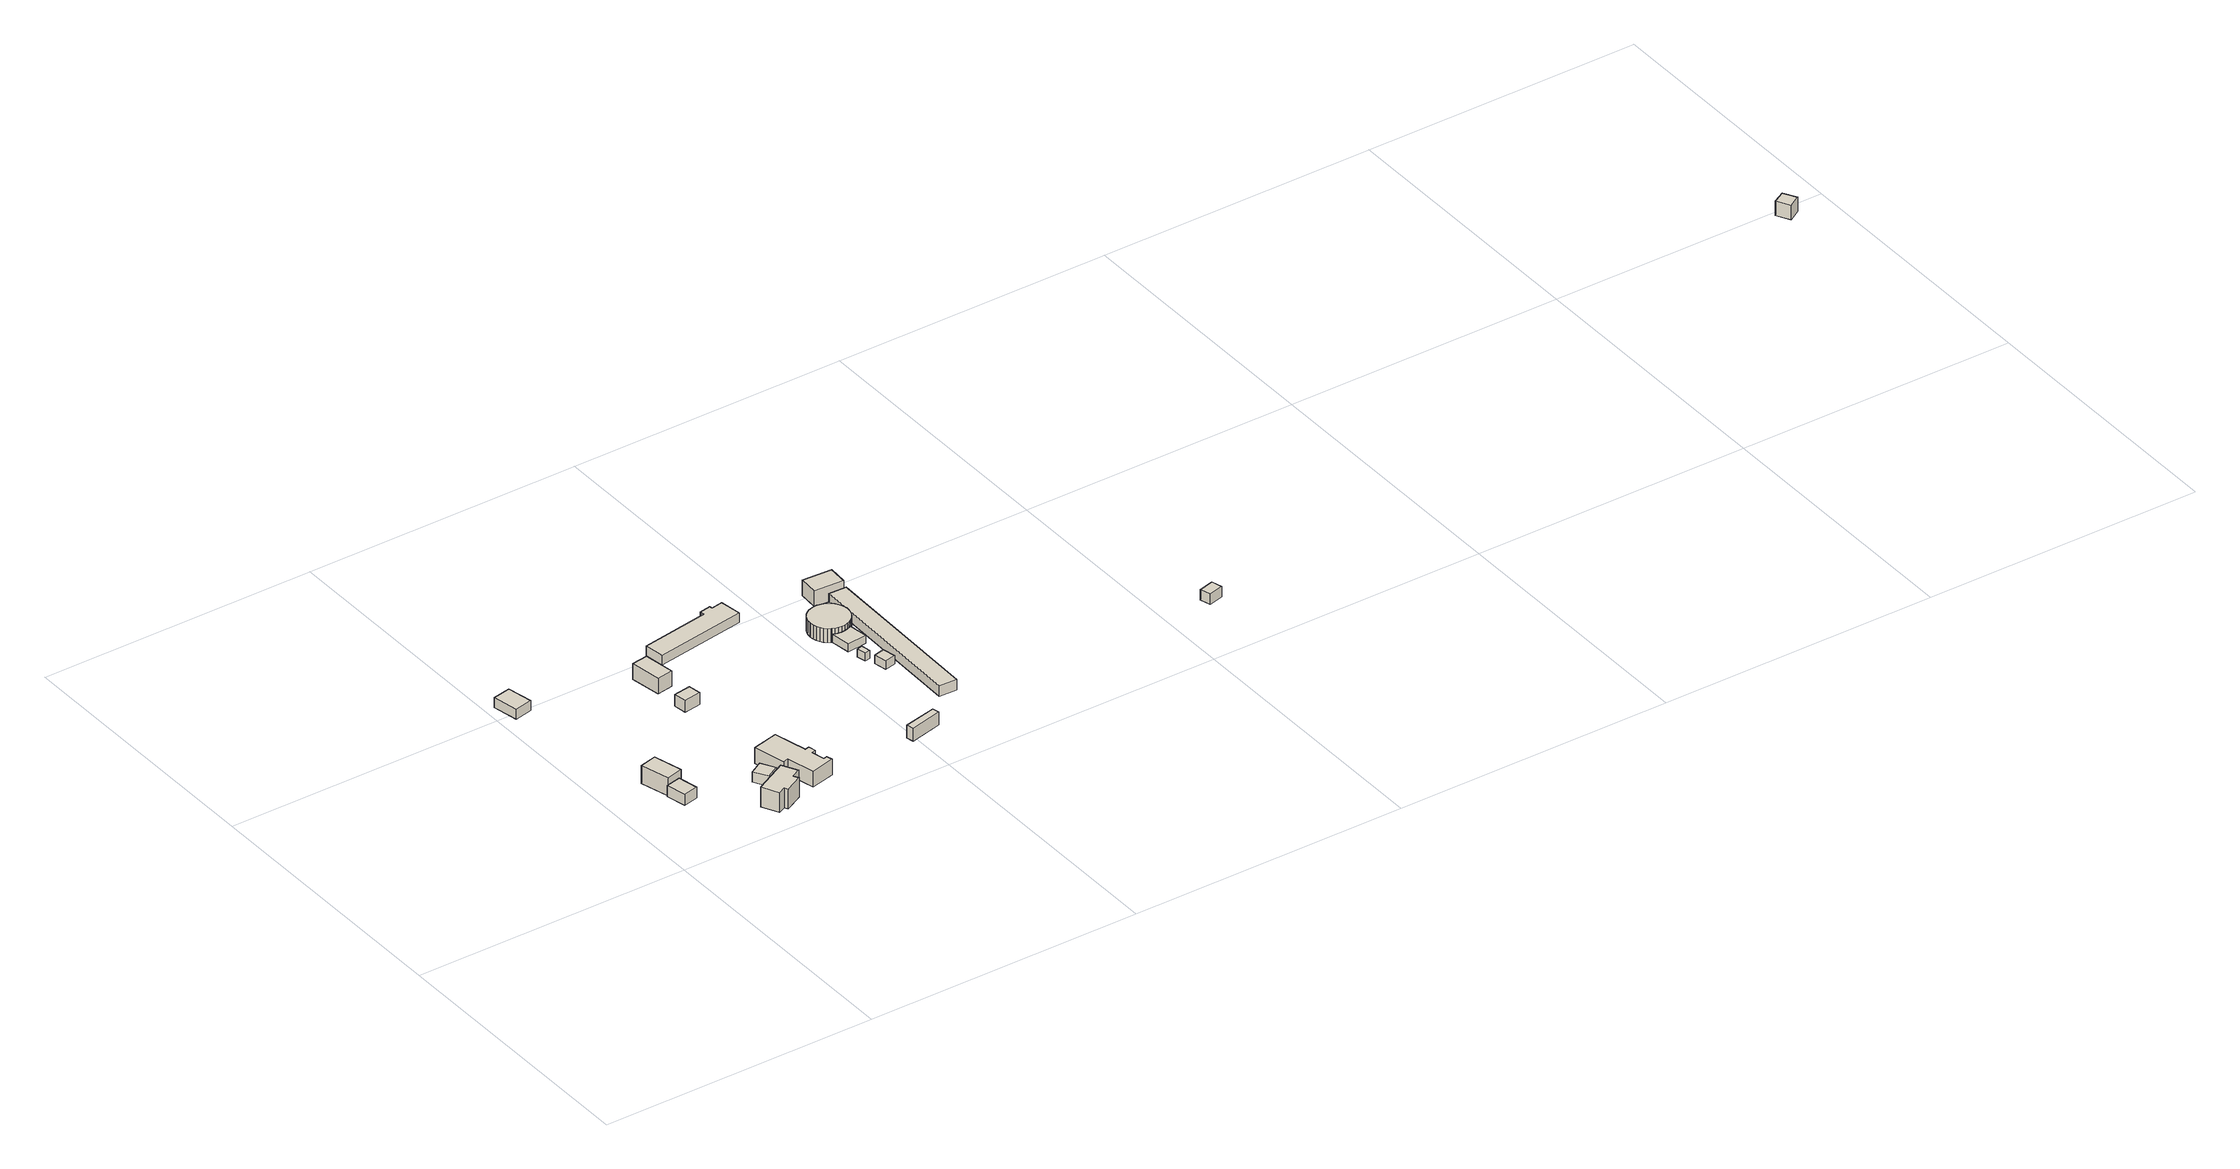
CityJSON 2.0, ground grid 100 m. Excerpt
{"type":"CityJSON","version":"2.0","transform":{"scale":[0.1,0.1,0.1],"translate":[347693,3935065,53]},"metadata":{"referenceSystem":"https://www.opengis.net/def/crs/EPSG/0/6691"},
"CityObjects":{
"building1":{"type":"Building","attributes":{"measuredHeight":6.5,"BuildingIDAttribute.prefecture":"14","BuildingIDAttribute.city":"14151","BuildingDetailAttribute.surveyYear":2015,"BuildingRiverFloodingRiskAttribute.description":"1","BuildingRiverFloodingRiskAttribute.rankOrg":"1","BuildingRiverFloodingRiskAttribute.adminType":"2","BuildingRiverFloodingRiskAttribute.scale":"1","BuildingRiverFloodingRiskAttribute.depth":0.53,"BuildingRiverFloodingRiskAttribute.duration":0.5,"BuildingLandSlideRiskAttribute.description":"1","BuildingLandSlideRiskAttribute.areaType":"1"},"geometry":[{"type":"Solid","lod":"1","boundaries":[[[[0,1,2,3]],[[2,4,5,3]],[[1,6,4,2]],[[0,7,6,1]],[[3,5,7,0]],[[4,6,7,5]]]]}]},
"building2":{"type":"Building","attributes":{"measuredHeight":7,"BuildingIDAttribute.prefecture":"14","BuildingIDAttribute.city":"14151","BuildingDetailAttribute.surveyYear":2015,"BuildingRiverFloodingRiskAttribute.description":"1","BuildingRiverFloodingRiskAttribute.rankOrg":"1","BuildingRiverFloodingRiskAttribute.adminType":"2","BuildingRiverFloodingRiskAttribute.scale":"1","BuildingRiverFloodingRiskAttribute.depth":0.65,"BuildingRiverFloodingRiskAttribute.duration":0.5,"BuildingLandSlideRiskAttribute.description":"1","BuildingLandSlideRiskAttribute.areaType":"1"},"geometry":[{"type":"Solid","lod":"1","boundaries":[[[[8,9,10,11]],[[10,12,13,11]],[[9,14,12,10]],[[8,15,14,9]],[[11,13,15,8]],[[12,14,15,13]]]]}]},
"building3":{"type":"Building","attributes":{"usage":"431","measuredHeight":3.9,"storeysAboveGround":1,"BuildingIDAttribute.prefecture":"14","BuildingIDAttribute.city":"14151","BuildingDetailAttribute.totalFloorArea":52.28,"BuildingDetailAttribute.buildingFootprintArea":52.28,"BuildingDetailAttribute.buildingStructureType":"610","BuildingDetailAttribute.buildingStructureOrgType":"2","BuildingDetailAttribute.orgUsage":"143","BuildingDetailAttribute.surveyYear":2015,"BuildingRiverFloodingRiskAttribute.description":"1","BuildingRiverFloodingRiskAttribute.rankOrg":"2","BuildingRiverFloodingRiskAttribute.depth":1.82,"BuildingRiverFloodingRiskAttribute.adminType":"2","BuildingRiverFloodingRiskAttribute.scale":"1","BuildingRiverFloodingRiskAttribute.duration":3.75,"BuildingLandSlideRiskAttribute.description":"1","BuildingLandSlideRiskAttribute.areaType":"1"},"geometry":[{"type":"Solid","lod":"1","boundaries":[[[[16,17,18,19]],[[18,20,21,19]],[[17,22,20,18]],[[16,23,22,17]],[[19,21,23,16]],[[20,22,23,21]]]]}]},
"building4":{"type":"Building","attributes":{"usage":"411","measuredHeight":8.5,"storeysAboveGround":2,"BuildingIDAttribute.prefecture":"14","BuildingIDAttribute.city":"14151","BuildingDetailAttribute.totalFloorArea":168.21,"BuildingDetailAttribute.buildingFootprintArea":84.1,"BuildingDetailAttribute.buildingStructureType":"601","BuildingDetailAttribute.buildingStructureOrgType":"1","BuildingDetailAttribute.orgUsage":"10","BuildingDetailAttribute.surveyYear":2015,"BuildingRiverFloodingRiskAttribute.description":"1","BuildingRiverFloodingRiskAttribute.rankOrg":"1","BuildingRiverFloodingRiskAttribute.adminType":"2","BuildingRiverFloodingRiskAttribute.scale":"1","BuildingRiverFloodingRiskAttribute.duration":7.67,"BuildingRiverFloodingRiskAttribute.depth":0.01},"geometry":[{"type":"Solid","lod":"1","boundaries":[[[[24,25,26,27,28,29,30,31]],[[30,32,33,31]],[[29,34,32,30]],[[28,35,34,29]],[[27,36,35,28]],[[26,37,36,27]],[[25,38,37,26]],[[24,39,38,25]],[[31,33,39,24]],[[32,34,35,36,37,38,39,33]]]]}]},
"building5":{"type":"Building","attributes":{"measuredHeight":4.2,"BuildingIDAttribute.prefecture":"14","BuildingIDAttribute.city":"14151","BuildingDetailAttribute.surveyYear":2015,"BuildingRiverFloodingRiskAttribute.description":"1","BuildingRiverFloodingRiskAttribute.rankOrg":"1","BuildingRiverFloodingRiskAttribute.adminType":"2","BuildingRiverFloodingRiskAttribute.scale":"1","BuildingRiverFloodingRiskAttribute.duration":7.75,"BuildingRiverFloodingRiskAttribute.depth":0.9},"geometry":[{"type":"Solid","lod":"1","boundaries":[[[[40,41,42,43]],[[42,44,45,43]],[[41,46,44,42]],[[40,47,46,41]],[[43,45,47,40]],[[44,46,47,45]]]]}]},
"building6":{"type":"Building","attributes":{"usage":"402","measuredHeight":6.8,"storeysAboveGround":1,"BuildingIDAttribute.prefecture":"14","BuildingIDAttribute.city":"14151","BuildingDetailAttribute.totalFloorArea":199.92,"BuildingDetailAttribute.buildingFootprintArea":199.92,"BuildingDetailAttribute.buildingStructureType":"610","BuildingDetailAttribute.buildingStructureOrgType":"2","BuildingDetailAttribute.orgUsage":"101","BuildingDetailAttribute.surveyYear":2015,"BuildingRiverFloodingRiskAttribute.description":"1","BuildingRiverFloodingRiskAttribute.rankOrg":"1","BuildingRiverFloodingRiskAttribute.adminType":"2","BuildingRiverFloodingRiskAttribute.scale":"1","BuildingRiverFloodingRiskAttribute.duration":8.92,"BuildingRiverFloodingRiskAttribute.depth":1.61},"geometry":[{"type":"Solid","lod":"1","boundaries":[[[[48,49,50,51,52,53,54,55,56,57,58,59]],[[58,60,61,59]],[[57,62,60,58]],[[56,63,62,57]],[[55,64,63,56]],[[54,65,64,55]],[[53,66,65,54]],[[52,67,66,53]],[[51,68,67,52]],[[50,69,68,51]],[[49,70,69,50]],[[48,71,70,49]],[[59,61,71,48]],[[60,62,63,64,65,66,67,68,69,70,71,61]]]]}]},
"building7":{"type":"Building","attributes":{"measuredHeight":4.5,"BuildingIDAttribute.prefecture":"14","BuildingIDAttribute.city":"14151","BuildingDetailAttribute.surveyYear":2015,"BuildingRiverFloodingRiskAttribute.description":"1","BuildingRiverFloodingRiskAttribute.rankOrg":"1","BuildingRiverFloodingRiskAttribute.adminType":"2","BuildingRiverFloodingRiskAttribute.scale":"1","BuildingRiverFloodingRiskAttribute.duration":6.83,"BuildingRiverFloodingRiskAttribute.depth":0.7},"geometry":[{"type":"Solid","lod":"1","boundaries":[[[[72,73,74,75]],[[74,76,77,75]],[[73,78,76,74]],[[72,79,78,73]],[[75,77,79,72]],[[76,78,79,77]]]]}]},
"building8":{"type":"Building","attributes":{"usage":"431","measuredHeight":6.4,"storeysAboveGround":1,"BuildingIDAttribute.prefecture":"14","BuildingIDAttribute.city":"14151","BuildingDetailAttribute.totalFloorArea":74.4,"BuildingDetailAttribute.buildingFootprintArea":74.4,"BuildingDetailAttribute.buildingStructureType":"610","BuildingDetailAttribute.buildingStructureOrgType":"2","BuildingDetailAttribute.orgUsage":"143","BuildingDetailAttribute.surveyYear":2015,"BuildingRiverFloodingRiskAttribute.description":"1","BuildingRiverFloodingRiskAttribute.rankOrg":"1","BuildingRiverFloodingRiskAttribute.adminType":"2","BuildingRiverFloodingRiskAttribute.scale":"1","BuildingRiverFloodingRiskAttribute.duration":6.83,"BuildingRiverFloodingRiskAttribute.depth":1.29},"geometry":[{"type":"Solid","lod":"1","boundaries":[[[[80,81,82,83]],[[82,84,85,83]],[[81,86,84,82]],[[80,87,86,81]],[[83,85,87,80]],[[84,86,87,85]]]]}]},
"building9":{"type":"Building","attributes":{"usage":"402","measuredHeight":5.5,"storeysAboveGround":1,"BuildingIDAttribute.prefecture":"14","BuildingIDAttribute.city":"14151","BuildingDetailAttribute.totalFloorArea":206.5,"BuildingDetailAttribute.buildingFootprintArea":206.5,"BuildingDetailAttribute.buildingStructureType":"601","BuildingDetailAttribute.buildingStructureOrgType":"1","BuildingDetailAttribute.orgUsage":"101","BuildingDetailAttribute.surveyYear":2015,"BuildingRiverFloodingRiskAttribute.description":"1","BuildingRiverFloodingRiskAttribute.rankOrg":"2","BuildingRiverFloodingRiskAttribute.depth":2.6,"BuildingRiverFloodingRiskAttribute.adminType":"2","BuildingRiverFloodingRiskAttribute.scale":"1","BuildingRiverFloodingRiskAttribute.duration":7},"geometry":[{"type":"Solid","lod":"1","boundaries":[[[[88,89,90,91,92,93,94,95]],[[94,96,97,95]],[[93,98,96,94]],[[92,99,98,93]],[[91,100,99,92]],[[90,101,100,91]],[[89,102,101,90]],[[88,103,102,89]],[[95,97,103,88]],[[96,98,99,100,101,102,103,97]]]]}]},
"building10":{"type":"Building","attributes":{"measuredHeight":6.3,"BuildingIDAttribute.prefecture":"14","BuildingIDAttribute.city":"14151","BuildingDetailAttribute.surveyYear":2015},"geometry":[{"type":"Solid","lod":"1","boundaries":[[[[104,105,106,107]],[[106,108,109,107]],[[105,110,108,106]],[[104,111,110,105]],[[107,109,111,104]],[[108,110,111,109]]]]}]},
"building11":{"type":"Building","attributes":{"BuildingIDAttribute.prefecture":"14","BuildingIDAttribute.city":"14151","BuildingDetailAttribute.surveyYear":2015,"BuildingRiverFloodingRiskAttribute.description":"1","BuildingRiverFloodingRiskAttribute.rankOrg":"2","BuildingRiverFloodingRiskAttribute.depth":2.44,"BuildingRiverFloodingRiskAttribute.adminType":"2","BuildingRiverFloodingRiskAttribute.scale":"1","BuildingRiverFloodingRiskAttribute.duration":7.25},"geometry":[{"type":"Solid","lod":"1","boundaries":[[[[112,113,114,115]],[[114,116,117,115]],[[113,118,116,114]],[[112,119,118,113]],[[115,117,119,112]],[[116,118,119,117]]]]}]},
"building12":{"type":"Building","attributes":{"measuredHeight":3.5,"BuildingIDAttribute.prefecture":"14","BuildingIDAttribute.city":"14151","BuildingDetailAttribute.surveyYear":2015,"BuildingRiverFloodingRiskAttribute.description":"1","BuildingRiverFloodingRiskAttribute.rankOrg":"2","BuildingRiverFloodingRiskAttribute.depth":2.27,"BuildingRiverFloodingRiskAttribute.adminType":"2","BuildingRiverFloodingRiskAttribute.scale":"1","BuildingRiverFloodingRiskAttribute.duration":9.42},"geometry":[{"type":"Solid","lod":"1","boundaries":[[[[120,121,122,123]],[[122,124,125,123]],[[121,126,124,122]],[[120,127,126,121]],[[123,125,127,120]],[[124,126,127,125]]]]}]},
"building13":{"type":"Building","attributes":{"usage":"402","storeysAboveGround":1,"BuildingIDAttribute.prefecture":"14","BuildingIDAttribute.city":"14151","BuildingDetailAttribute.totalFloorArea":39.3,"BuildingDetailAttribute.buildingFootprintArea":39.3,"BuildingDetailAttribute.buildingStructureType":"610","BuildingDetailAttribute.buildingStructureOrgType":"2","BuildingDetailAttribute.orgUsage":"101","BuildingDetailAttribute.surveyYear":2015,"BuildingRiverFloodingRiskAttribute.description":"1","BuildingRiverFloodingRiskAttribute.rankOrg":"2","BuildingRiverFloodingRiskAttribute.depth":2.38,"BuildingRiverFloodingRiskAttribute.adminType":"2","BuildingRiverFloodingRiskAttribute.scale":"1","BuildingRiverFloodingRiskAttribute.duration":6.67},"geometry":[{"type":"Solid","lod":"1","boundaries":[[[[128,129,130,131,132,133,134,135,136,137]],[[136,138,139,137]],[[135,140,138,136]],[[134,141,140,135]],[[133,142,141,134]],[[132,143,142,133]],[[131,144,143,132]],[[130,145,144,131]],[[129,146,145,130]],[[128,147,146,129]],[[137,139,147,128]],[[138,140,141,142,143,144,145,146,147,139]]]]}]},
"building14":{"type":"Building","attributes":{"usage":"402","measuredHeight":6.3,"storeysAboveGround":1,"BuildingIDAttribute.prefecture":"14","BuildingIDAttribute.city":"14151","BuildingDetailAttribute.totalFloorArea":129.42,"BuildingDetailAttribute.buildingFootprintArea":129.42,"BuildingDetailAttribute.buildingStructureType":"610","BuildingDetailAttribute.buildingStructureOrgType":"2","BuildingDetailAttribute.orgUsage":"101","BuildingDetailAttribute.surveyYear":2015,"BuildingRiverFloodingRiskAttribute.description":"1","BuildingRiverFloodingRiskAttribute.rankOrg":"2","BuildingRiverFloodingRiskAttribute.depth":2.51,"BuildingRiverFloodingRiskAttribute.adminType":"2","BuildingRiverFloodingRiskAttribute.scale":"1","BuildingRiverFloodingRiskAttribute.duration":6.67},"geometry":[{"type":"Solid","lod":"1","boundaries":[[[[148,149,150,151,152,153,154,155,156,157,158,159,160,161,162,163,164,165,166,167,168,169,170,171,172,173,174,175,176,177,178,179,180,181,182,183,184,185,186,187]],[[186,188,189,187]],[[185,190,188,186]],[[184,191,190,185]],[[183,192,191,184]],[[182,193,192,183]],[[181,194,193,182]],[[180,195,194,181]],[[179,196,195,180]],[[178,197,196,179]],[[177,198,197,178]],[[176,199,198,177]],[[175,200,199,176]],[[174,201,200,175]],[[173,202,201,174]],[[172,203,202,173]],[[171,204,203,172]],[[170,205,204,171]],[[169,206,205,170]],[[168,207,206,169]],[[167,208,207,168]],[[166,209,208,167]],[[165,210,209,166]],[[164,211,210,165]],[[163,212,211,164]],[[162,213,212,163]],[[161,214,213,162]],[[160,215,214,161]],[[159,216,215,160]],[[158,217,216,159]],[[157,218,217,158]],[[156,219,218,157]],[[155,220,219,156]],[[154,221,220,155]],[[153,222,221,154]],[[152,223,222,153]],[[151,224,223,152]],[[150,225,224,151]],[[149,226,225,150]],[[148,227,226,149]],[[187,189,227,148]],[[188,190,191,192,193,194,195,196,197,198,199,200,201,202,203,204,205,206,207,208,209,210,211,212,213,214,215,216,217,218,219,220,221,222,223,224,225,226,227,189]]]]}]},
"building15":{"type":"Building","attributes":{"measuredHeight":4.4,"BuildingIDAttribute.prefecture":"14","BuildingIDAttribute.city":"14151","BuildingDetailAttribute.surveyYear":2015,"BuildingRiverFloodingRiskAttribute.description":"1","BuildingRiverFloodingRiskAttribute.rankOrg":"3","BuildingRiverFloodingRiskAttribute.depth":3.2,"BuildingRiverFloodingRiskAttribute.adminType":"2","BuildingRiverFloodingRiskAttribute.scale":"1","BuildingRiverFloodingRiskAttribute.duration":8.58},"geometry":[{"type":"Solid","lod":"1","boundaries":[[[[228,229,230,231]],[[230,232,233,231]],[[229,234,232,230]],[[228,235,234,229]],[[231,233,235,228]],[[232,234,235,233]]]]}]},
"building16":{"type":"Building","attributes":{"usage":"402","measuredHeight":6,"storeysAboveGround":2,"BuildingIDAttribute.prefecture":"14","BuildingIDAttribute.city":"14151","BuildingDetailAttribute.totalFloorArea":145.48,"BuildingDetailAttribute.buildingFootprintArea":72.74,"BuildingDetailAttribute.buildingStructureType":"610","BuildingDetailAttribute.buildingStructureOrgType":"2","BuildingDetailAttribute.orgUsage":"101","BuildingDetailAttribute.surveyYear":2015,"BuildingRiverFloodingRiskAttribute.description":"1","BuildingRiverFloodingRiskAttribute.rankOrg":"3","BuildingRiverFloodingRiskAttribute.depth":3.17,"BuildingRiverFloodingRiskAttribute.adminType":"2","BuildingRiverFloodingRiskAttribute.scale":"1","BuildingRiverFloodingRiskAttribute.duration":8.58},"geometry":[{"type":"Solid","lod":"1","boundaries":[[[[236,237,238,239]],[[238,240,241,239]],[[237,242,240,238]],[[236,243,242,237]],[[239,241,243,236]],[[240,242,243,241]]]]}]},
"building17":{"type":"Building","attributes":{"usage":"402","measuredHeight":6,"storeysAboveGround":1,"BuildingIDAttribute.prefecture":"14","BuildingIDAttribute.city":"14151","BuildingDetailAttribute.totalFloorArea":21.74,"BuildingDetailAttribute.buildingFootprintArea":21.74,"BuildingDetailAttribute.buildingStructureType":"610","BuildingDetailAttribute.buildingStructureOrgType":"2","BuildingDetailAttribute.orgUsage":"101","BuildingDetailAttribute.surveyYear":2015},"geometry":[{"type":"Solid","lod":"1","boundaries":[[[[244,245,246,247]],[[246,248,249,247]],[[245,250,248,246]],[[244,251,250,245]],[[247,249,251,244]],[[248,250,251,249]]]]}]},
"building18":{"type":"Building","attributes":{"usage":"411","measuredHeight":6,"storeysAboveGround":1,"BuildingIDAttribute.prefecture":"14","BuildingIDAttribute.city":"14152","BuildingDetailAttribute.totalFloorArea":26.18,"BuildingDetailAttribute.buildingFootprintArea":26.18,"BuildingDetailAttribute.buildingStructureType":"601","BuildingDetailAttribute.buildingStructureOrgType":"1","BuildingDetailAttribute.orgUsage":"10","BuildingDetailAttribute.surveyYear":2015,"BuildingLandSlideRiskAttribute.description":"1","BuildingLandSlideRiskAttribute.areaType":"1"},"geometry":[{"type":"Solid","lod":"1","boundaries":[[[[252,253,254,255]],[[254,256,257,255]],[[253,258,256,254]],[[252,259,258,253]],[[255,257,259,252]],[[256,258,259,257]]]]}]}
},
"vertices":[
[206,224,67],[153,213,67],[137,284,67],[191,296,67],[137,284,108],[191,296,108],[153,213,108],[206,224,108],
[142,285,66],[114,389,66],[175,405,66],[202,301,66],[175,405,133],[202,301,133],[114,389,133],[142,285,133],
[85,938,44],[21,925,44],[2,1017,44],[67,1030,44],[2,1017,81],[67,1030,81],[21,925,81],[85,938,81],
[333,62,75],[454,125,75],[483,70,75],[451,53,75],[460,36,75],[396,3,75],[390,15,75],[364,2,75],[390,15,148],[364,2,148],[396,3,148],[460,36,148],[451,53,148],[483,70,148],[454,125,148],[333,62,148],
[441,220,70],[470,171,70],[423,144,70],[394,193,70],[423,144,108],[394,193,108],[470,171,108],[441,220,108],
[536,203,36],[516,198,36],[488,313,36],[582,336,36],[611,216,36],[627,220,36],[633,193,36],[618,189,36],[629,142,36],[641,145,36],[647,124,36],[561,103,36],[647,124,95],[561,103,95],[641,145,95],[629,142,95],[618,189,95],[633,193,95],[627,220,95],[611,216,95],[582,336,95],[488,313,95],[516,198,95],[536,203,95],
[512,695,57],[519,649,57],[457,640,57],[450,686,57],[457,640,101],[450,686,101],[519,649,101],[512,695,101],
[511,789,50],[453,779,50],[435,890,50],[494,899,50],[435,890,108],[494,899,108],[453,779,108],[511,789,108],
[556,988,35],[802,1028,35],[800,1044,35],[840,1051,35],[842,1041,35],[883,1048,35],[895,971,35],[567,918,35],[895,971,72],[567,918,72],[883,1048,72],[842,1041,72],[840,1051,72],[800,1044,72],[802,1028,72],[556,988,72],
[965,175,20],[1082,202,20],[1088,177,20],[971,149,20],[1088,177,68],[971,149,68],[1082,202,68],[965,175,68],
[1080,603,39],[1101,608,39],[1108,574,39],[1088,570,39],[1108,574,69],[1088,570,69],[1101,608,69],[1080,603,69],
[1155,508,36],[1115,500,36],[1106,546,36],[1145,554,36],[1106,546,68],[1145,554,68],[1115,500,68],[1155,508,68],
[1146,650,38],[1075,642,38],[1064,716,38],[1072,712,38],[1084,709,38],[1096,707,38],[1107,708,38],[1119,711,38],[1130,715,38],[1136,719,38],[1130,715,68],[1136,719,68],[1119,711,68],[1107,708,68],[1096,707,68],[1084,709,68],[1072,712,68],[1064,716,68],[1075,642,68],[1146,650,68],
[1028,783,36],[1030,795,36],[1033,806,36],[1039,817,36],[1046,826,36],[1055,834,36],[1065,840,36],[1076,844,36],[1088,847,36],[1100,848,36],[1111,846,36],[1123,843,36],[1133,838,36],[1143,831,36],[1151,823,36],[1158,813,36],[1163,802,36],[1166,794,36],[1168,783,36],[1168,772,36],[1166,760,36],[1162,749,36],[1156,739,36],[1149,730,36],[1140,722,36],[1136,719,36],[1130,715,36],[1119,711,36],[1107,708,36],[1096,707,36],[1084,709,36],[1072,712,36],[1064,716,36],[1062,717,36],[1052,724,36],[1044,732,36],[1037,742,36],[1032,753,36],[1029,764,36],[1027,776,36],[1029,764,88],[1027,776,88],[1032,753,88],[1037,742,88],[1044,732,88],[1052,724,88],[1062,717,88],[1064,716,88],[1072,712,88],[1084,709,88],[1096,707,88],[1107,708,88],[1119,711,88],[1130,715,88],[1136,719,88],[1140,722,88],[1149,730,88],[1156,739,88],[1162,749,88],[1166,760,88],[1168,772,88],[1168,783,88],[1166,794,88],[1163,802,88],[1158,813,88],[1151,823,88],[1143,831,88],[1133,838,88],[1123,843,88],[1111,846,88],[1100,848,88],[1088,847,88],[1076,844,88],[1065,840,88],[1055,834,88],[1046,826,88],[1039,817,88],[1033,806,88],[1030,795,88],[1028,783,88],
[1174,296,25],[1188,906,25],[1251,904,25],[1238,294,25],[1251,904,65],[1238,294,65],[1188,906,65],[1174,296,65],
[1139,915,30],[1143,986,30],[1250,980,30],[1246,909,30],[1250,980,88],[1246,909,88],[1143,986,88],[1139,915,88],
[2154,288,4],[2208,303,4],[2218,265,4],[2165,250,4],[2218,265,43],[2165,250,43],[2208,303,43],[2154,288,43],
[4836,891,63],[4794,866,63],[4767,913,63],[4809,937,63],[4767,913,117],[4809,937,117],[4794,866,117],[4836,891,117]
]}
